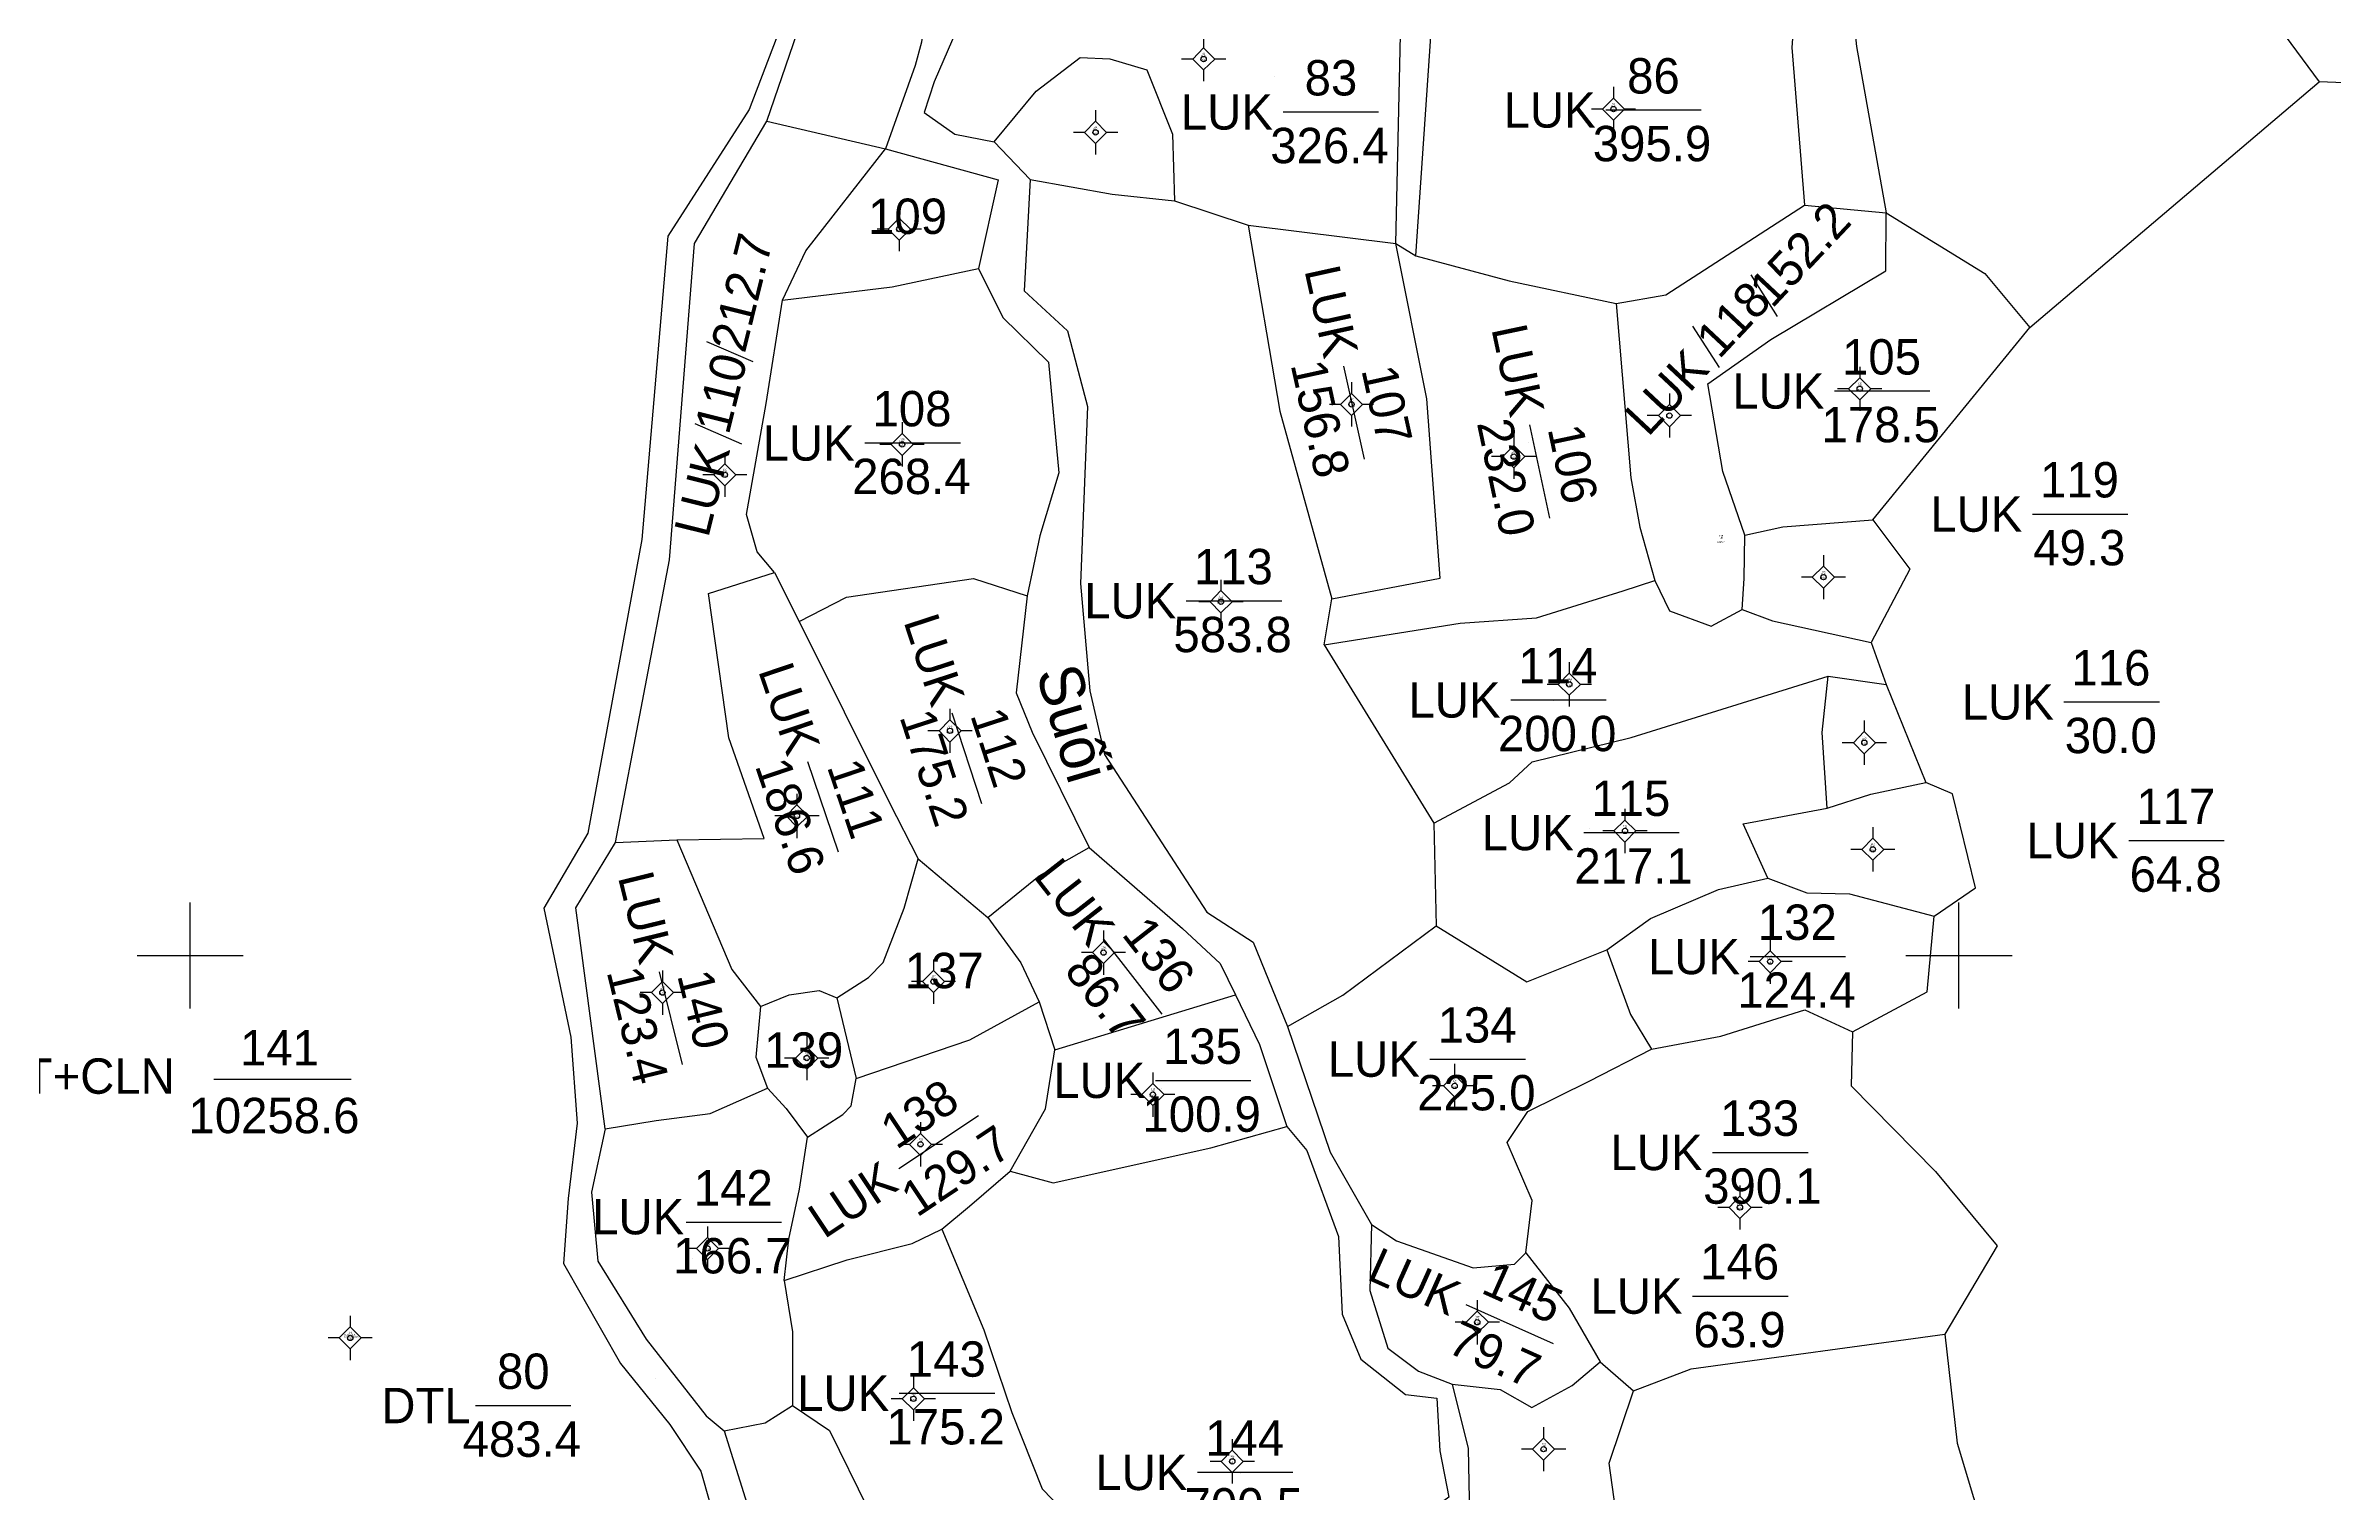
# Model space of a CAD drawing. Extents: x 550890 to 551618, y 1839259 to 1840146.
# Drawn here: x 550991.8 to 551121.2, y 1839669.6 to 1839751.4 of the extents above; entities that cross this region are included whole.
import ezdxf

# ---------------------------------------------------------------- set-up
doc = ezdxf.new("R2010")
doc.units = 0
for name, color, linetype in [('Level 10', 7, 'Continuous'), ('Level 11', 7, 'Continuous'), ('Level 13', 7, 'Continuous'), ('Level 15', 7, 'Continuous'), ('Level 2', 7, 'Continuous'), ('Level 31', 7, 'Continuous'), ('Level 4', 7, 'Continuous'), ('Level 48', 7, 'Continuous'), ('Level 63', 7, 'Continuous')]:
    doc.layers.add(name, color=color, linetype=linetype)

msp = doc.modelspace()

# ---------------------------------------------------------------- linework, layer by layer
at = {"layer": 'Level 10'}
for p, q in [((551069.29, 1839739.56), (551070.47, 1839756.72)), ((551104, 1839735.5), (551120.37, 1839749.41)), ((551032.61, 1839747.18), (551039.32, 1839745.62)), ((551055.65, 1839742.67), (551059.82, 1839741.3)), ((551091.26, 1839742.43), (551095.89, 1839741.99)), ((551059.82, 1839741.3), (551068.17, 1839740.26)), ((551068.17, 1839740.26), (551069.29, 1839739.56)), ((551095.14, 1839724.64), (551104, 1839735.5)), ((551033.03, 1839721.66), (551034.43, 1839718.88)), ((551064.11, 1839717.57), (551064.54, 1839720.16)), ((551064.11, 1839717.57), (551070.31, 1839707.49)), ((551095.04, 1839717.69), (551095.88, 1839715.32)), ((551092.61, 1839715.8), (551095.88, 1839715.32)), ((551095.88, 1839715.32), (551098.12, 1839709.78)), ((551070.31, 1839707.49), (551070.45, 1839701.68)), ((551024.05, 1839706.38), (551027.52, 1839706.54)), ((551041.17, 1839705.46), (551045.1, 1839702.15)), ((551036.57, 1839697.6), (551037.65, 1839693.05)), ((551048.01, 1839697.38), (551048.89, 1839694.67)), ((551048.89, 1839694.67), (551059.1, 1839697.77)), ((551079.72, 1839677.03), (551081.6, 1839675.38))]:
    msp.add_line(p, q, dxfattribs=at)
for points in [[(551063, 1839856), (551061, 1839822), (551083, 1839800), (551120.37, 1839749.41)], [(551047.26, 1839803.2), (551058.67, 1839800.69), (551067.18, 1839797.09), (551075.21, 1839791.51), (551080.97, 1839780.19), (551085.11, 1839773.92), (551087.26, 1839770.12), (551093.29, 1839760.31), (551094.2, 1839751.39), (551095.89, 1839741.99)], [(551090.79, 1839760.06), (551091, 1839757.48), (551090.55, 1839751.35), (551091.26, 1839742.43)], [(551068.17, 1839740.26), (551068.52, 1839756.28), (551068.76, 1839757.7)], [(551045.46, 1839746.01), (551047.84, 1839748.87), (551050.31, 1839750.78), (551052, 1839750.7), (551054.09, 1839750.07), (551055.53, 1839746.45), (551055.65, 1839742.67)], [(551117.57, 1839658.77), (551129.02, 1839667.08), (551187.17, 1839680.66), (551184.87, 1839705.54), (551145.49, 1839721.06), (551138.35, 1839748.69), (551120.37, 1839749.41)], [(551033.49, 1839737.06), (551034.81, 1839739.85), (551039.32, 1839745.62)], [(551047.5, 1839743.87), (551052.12, 1839743.05), (551055.65, 1839742.67)], [(551080.63, 1839736.86), (551083.42, 1839737.35), (551091.26, 1839742.43)], [(551087.9, 1839723.77), (551086.65, 1839727.36), (551085.8, 1839732.32), (551089.36, 1839734.84), (551095.86, 1839738.72), (551095.89, 1839741.99)], [(551095.89, 1839741.99), (551101.46, 1839738.56), (551104, 1839735.5)], [(551059.82, 1839741.3), (551061.6, 1839730.78), (551064.54, 1839720.16)], [(551064.54, 1839720.16), (551070.68, 1839721.34), (551069.91, 1839731.48), (551068.17, 1839740.26)], [(551069.29, 1839739.56), (551074.57, 1839738.14), (551080.63, 1839736.86)], [(551033.49, 1839737.06), (551039.69, 1839737.8), (551044.57, 1839738.84)], [(551033.03, 1839721.66), (551032.06, 1839722.82), (551031.46, 1839724.94), (551032.57, 1839731.21), (551033.49, 1839737.06)], [(551080.63, 1839736.86), (551081.45, 1839727), (551081.96, 1839724.21), (551082.81, 1839721.2)], [(551087.9, 1839723.77), (551090.04, 1839724.23), (551095.14, 1839724.64)], [(551095.14, 1839724.64), (551097.22, 1839721.85), (551095.04, 1839717.69)], [(551087.74, 1839719.56), (551087.85, 1839721.32), (551087.9, 1839723.77)], [(551027.52, 1839706.54), (551032.45, 1839706.62), (551030.46, 1839712.3), (551029.3, 1839720.47), (551033.03, 1839721.66)], [(551034.43, 1839718.88), (551037.11, 1839720.27), (551044.28, 1839721.31), (551047.32, 1839720.33)], [(551064.11, 1839717.57), (551071.81, 1839718.79), (551076.12, 1839719.1), (551081.01, 1839720.62), (551082.81, 1839721.2)], [(551082.81, 1839721.2), (551083.64, 1839719.49), (551085.99, 1839718.62), (551087.74, 1839719.56)], [(551034.43, 1839718.88), (551039.52, 1839708.66), (551041.17, 1839705.46)], [(551087.74, 1839719.56), (551089.46, 1839718.93), (551095.04, 1839717.69)], [(551070.31, 1839707.49), (551074.6, 1839709.77), (551075.87, 1839710.95), (551081.46, 1839712.33), (551092.61, 1839715.8)], [(551092.55, 1839708.33), (551092.27, 1839712.61), (551092.61, 1839715.8)], [(551092.55, 1839708.33), (551095.01, 1839709.12), (551098.12, 1839709.78)], [(551098.59, 1839702.23), (551100.93, 1839703.82), (551099.64, 1839709.14), (551098.12, 1839709.78)], [(551089.19, 1839704.38), (551087.81, 1839707.44), (551092.55, 1839708.33)], [(551027.52, 1839706.54), (551030.63, 1839699.21), (551032.24, 1839697.11)], [(551045.1, 1839702.15), (551048, 1839704.5), (551050.83, 1839706.1)], [(551036.57, 1839697.6), (551038.35, 1839698.76), (551039.19, 1839699.6), (551040.37, 1839702.68), (551041.17, 1839705.46)], [(551080.1, 1839700.32), (551082.56, 1839702.09), (551086.41, 1839703.73), (551089.19, 1839704.38)], [(551089.19, 1839704.38), (551091.4, 1839703.55), (551093.81, 1839703.49), (551098.59, 1839702.23)], [(551045.1, 1839702.15), (551046.96, 1839699.59), (551048.01, 1839697.38)], [(551093.98, 1839695.69), (551098.21, 1839697.94), (551098.59, 1839702.23)], [(551062.04, 1839695.98), (551065.16, 1839697.76), (551070.45, 1839701.68)], [(551070.45, 1839701.68), (551075.57, 1839698.5), (551080.1, 1839700.32)], [(551080.1, 1839700.32), (551081.44, 1839696.66), (551082.62, 1839694.7)], [(551032.24, 1839697.11), (551033.86, 1839697.77), (551035.56, 1839698.02), (551036.57, 1839697.6)], [(551032.24, 1839697.11), (551031.98, 1839694.25), (551032.65, 1839692.49)], [(551037.65, 1839693.05), (551044.09, 1839695.23), (551048.01, 1839697.38)], [(551082.62, 1839694.7), (551086.54, 1839695.43), (551091.28, 1839696.92), (551093.98, 1839695.69)], [(551093.98, 1839695.69), (551093.9, 1839692.63), (551098.68, 1839687.78), (551102.16, 1839683.58), (551099.21, 1839678.58)], [(551046.36, 1839687.81), (551048.36, 1839691.32), (551048.89, 1839694.67)], [(551075.52, 1839683.18), (551075.87, 1839686.15), (551074.46, 1839689.42), (551075.63, 1839691.17), (551079.1, 1839692.89), (551082.62, 1839694.7)], [(551034.91, 1839689.72), (551036.91, 1839691), (551037.38, 1839691.49), (551037.65, 1839693.05)], [(551023.47, 1839690.19), (551026.34, 1839690.67), (551029.4, 1839691.06), (551032.65, 1839692.49)], [(551032.65, 1839692.49), (551033.7, 1839691.34), (551034.91, 1839689.72)], [(551046.36, 1839687.81), (551048.79, 1839687.14), (551057.7, 1839689.13), (551062.01, 1839690.32)], [(551033.58, 1839681.62), (551033.85, 1839683.96), (551034.45, 1839686.78), (551034.91, 1839689.72)], [(551042.49, 1839684.52), (551044.06, 1839685.83), (551046.36, 1839687.81)], [(551033.58, 1839681.62), (551037.15, 1839682.78), (551040.82, 1839683.72), (551042.49, 1839684.52)], [(551042.49, 1839684.52), (551044.88, 1839678.83), (551046.45, 1839674.15), (551048.18, 1839669.84), (551049.87, 1839668.08)], [(551066.78, 1839684.79), (551068.21, 1839683.86), (551072.53, 1839682.34), (551074.88, 1839682.54), (551075.52, 1839683.18)], [(551075.52, 1839683.18), (551077.96, 1839680.05), (551079.72, 1839677.03)], [(551033.58, 1839681.62), (551034.05, 1839678.72), (551034.06, 1839674.55)], [(551081.6, 1839675.38), (551084.86, 1839676.63), (551099.21, 1839678.58)], [(551099.21, 1839678.58), (551099.89, 1839672.42), (551102.62, 1839663.4)], [(551071.35, 1839675.76), (551074.06, 1839675.45), (551075.85, 1839674.43), (551078.14, 1839675.69), (551079.72, 1839677.03)], [(551080.59, 1839668.7), (551080.23, 1839671.29), (551081.6, 1839675.38)], [(551030.19, 1839673.12), (551032.51, 1839673.58), (551034.06, 1839674.55)], [(551034.06, 1839674.55), (551036.14, 1839673.13), (551038.32, 1839668.73), (551039.74, 1839665.4)]]:
    msp.add_lwpolyline(points, dxfattribs=at)
at = {"layer": 'Level 11'}
for p, q in [((551057.3, 1839751.32), (551056.68, 1839750.69)), ((551057.3, 1839751.94), (551057.3, 1839751.32)), ((551057.93, 1839750.69), (551057.3, 1839751.32)), ((551056.68, 1839750.69), (551056.05, 1839750.69)), ((551056.68, 1839750.69), (551057.3, 1839750.07)), ((551057.3, 1839750.07), (551057.93, 1839750.69)), ((551057.3, 1839750.07), (551057.3, 1839749.44)), ((551058.55, 1839750.69), (551057.93, 1839750.69)), ((551080.47, 1839748.48), (551079.84, 1839747.86)), ((551080.47, 1839749.11), (551080.47, 1839748.48)), ((551081.09, 1839747.86), (551080.47, 1839748.48)), ((551051.19, 1839747.17), (551050.56, 1839746.54)), ((551051.19, 1839747.79), (551051.19, 1839747.17)), ((551051.81, 1839746.54), (551051.19, 1839747.17)), ((551079.84, 1839747.86), (551079.22, 1839747.86)), ((551079.84, 1839747.86), (551080.47, 1839747.23)), ((551080.47, 1839747.23), (551081.09, 1839747.86)), ((551080.47, 1839747.23), (551080.47, 1839746.61)), ((551081.72, 1839747.86), (551081.09, 1839747.86)), ((551050.56, 1839746.54), (551049.94, 1839746.54)), ((551050.56, 1839746.54), (551051.19, 1839745.92)), ((551051.19, 1839745.92), (551051.81, 1839746.54)), ((551051.19, 1839745.92), (551051.19, 1839745.29)), ((551052.44, 1839746.54), (551051.81, 1839746.54)), ((551040.09, 1839742.32), (551040.09, 1839741.69)), ((551039.47, 1839741.07), (551038.84, 1839741.07)), ((551040.09, 1839741.69), (551039.47, 1839741.07)), ((551039.47, 1839741.07), (551040.09, 1839740.44)), ((551040.72, 1839741.07), (551040.09, 1839741.69)), ((551040.09, 1839740.44), (551040.72, 1839741.07)), ((551041.34, 1839741.07), (551040.72, 1839741.07)), ((551040.09, 1839740.44), (551040.09, 1839739.82)), ((551094.39, 1839733.29), (551094.39, 1839732.67)), ((551065.66, 1839731.78), (551065.03, 1839731.16)), ((551065.66, 1839732.41), (551065.66, 1839731.78)), ((551066.28, 1839731.16), (551065.66, 1839731.78)), ((551083.63, 1839731.78), (551083.63, 1839731.15)), ((551093.76, 1839732.04), (551093.14, 1839732.04)), ((551094.39, 1839732.67), (551093.76, 1839732.04)), ((551093.76, 1839732.04), (551094.39, 1839731.42)), ((551095.01, 1839732.04), (551094.39, 1839732.67)), ((551094.39, 1839731.42), (551095.01, 1839732.04)), ((551095.64, 1839732.04), (551095.01, 1839732.04)), ((551065.03, 1839731.16), (551064.41, 1839731.16)), ((551065.03, 1839731.16), (551065.66, 1839730.53)), ((551065.66, 1839730.53), (551066.28, 1839731.16)), ((551065.66, 1839730.53), (551065.66, 1839729.91)), ((551066.91, 1839731.16), (551066.28, 1839731.16)), ((551083.01, 1839730.53), (551082.38, 1839730.53)), ((551083.63, 1839731.15), (551083.01, 1839730.53)), ((551083.01, 1839730.53), (551083.63, 1839729.9)), ((551084.26, 1839730.53), (551083.63, 1839731.15)), ((551083.63, 1839729.9), (551084.26, 1839730.53)), ((551084.88, 1839730.53), (551084.26, 1839730.53)), ((551094.39, 1839731.42), (551094.39, 1839730.79)), ((551040.25, 1839729.52), (551039.63, 1839728.9)), ((551040.25, 1839730.15), (551040.25, 1839729.52)), ((551040.88, 1839728.9), (551040.25, 1839729.52)), ((551074.83, 1839729.46), (551074.83, 1839728.83)), ((551083.63, 1839729.9), (551083.63, 1839729.28)), ((551030.23, 1839727.8), (551029.6, 1839727.18)), ((551030.23, 1839728.43), (551030.23, 1839727.8)), ((551030.85, 1839727.18), (551030.23, 1839727.8)), ((551039.63, 1839728.9), (551039, 1839728.9)), ((551039.63, 1839728.9), (551040.25, 1839728.27)), ((551040.25, 1839728.27), (551040.88, 1839728.9)), ((551040.25, 1839728.27), (551040.25, 1839727.65)), ((551041.5, 1839728.9), (551040.88, 1839728.9)), ((551074.21, 1839728.21), (551073.58, 1839728.21)), ((551074.83, 1839728.83), (551074.21, 1839728.21)), ((551074.21, 1839728.21), (551074.83, 1839727.58)), ((551075.46, 1839728.21), (551074.83, 1839728.83)), ((551074.83, 1839727.58), (551075.46, 1839728.21)), ((551076.08, 1839728.21), (551075.46, 1839728.21)), ((551029.6, 1839727.18), (551028.98, 1839727.18)), ((551029.6, 1839727.18), (551030.23, 1839726.55)), ((551030.23, 1839726.55), (551030.85, 1839727.18)), ((551030.23, 1839726.55), (551030.23, 1839725.93)), ((551031.48, 1839727.18), (551030.85, 1839727.18)), ((551074.83, 1839727.58), (551074.83, 1839726.96)), ((551092.34, 1839722.64), (551092.34, 1839722.02)), ((551058.28, 1839721.25), (551058.28, 1839720.63)), ((551091.71, 1839721.39), (551091.09, 1839721.39)), ((551092.34, 1839722.02), (551091.71, 1839721.39)), ((551091.71, 1839721.39), (551092.34, 1839720.77)), ((551092.96, 1839721.39), (551092.34, 1839722.02)), ((551092.34, 1839720.77), (551092.96, 1839721.39)), ((551093.59, 1839721.39), (551092.96, 1839721.39)), ((551057.66, 1839720), (551057.03, 1839720)), ((551058.28, 1839720.63), (551057.66, 1839720)), ((551057.66, 1839720), (551058.28, 1839719.38)), ((551058.91, 1839720), (551058.28, 1839720.63)), ((551058.28, 1839719.38), (551058.91, 1839720)), ((551059.53, 1839720), (551058.91, 1839720)), ((551092.34, 1839720.77), (551092.34, 1839720.14)), ((551058.28, 1839719.38), (551058.28, 1839718.75)), ((551077.97, 1839716.58), (551077.97, 1839715.96)), ((551077.35, 1839715.33), (551076.72, 1839715.33)), ((551077.97, 1839715.96), (551077.35, 1839715.33)), ((551077.35, 1839715.33), (551077.97, 1839714.71)), ((551078.6, 1839715.33), (551077.97, 1839715.96)), ((551077.97, 1839714.71), (551078.6, 1839715.33)), ((551079.22, 1839715.33), (551078.6, 1839715.33)), ((551042.96, 1839713.95), (551042.96, 1839713.32)), ((551077.97, 1839714.71), (551077.97, 1839714.08)), ((551042.34, 1839712.7), (551041.71, 1839712.7)), ((551042.96, 1839713.32), (551042.34, 1839712.7)), ((551042.34, 1839712.7), (551042.96, 1839712.07)), ((551043.59, 1839712.7), (551042.96, 1839713.32)), ((551042.96, 1839712.07), (551043.59, 1839712.7)), ((551044.21, 1839712.7), (551043.59, 1839712.7)), ((551094.65, 1839712.66), (551094.03, 1839712.03)), ((551094.65, 1839713.28), (551094.65, 1839712.66)), ((551095.28, 1839712.03), (551094.65, 1839712.66)), ((551042.96, 1839712.07), (551042.96, 1839711.45)), ((551094.03, 1839712.03), (551093.4, 1839712.03)), ((551094.03, 1839712.03), (551094.65, 1839711.41)), ((551094.65, 1839711.41), (551095.28, 1839712.03)), ((551094.65, 1839711.41), (551094.65, 1839710.78)), ((551095.9, 1839712.03), (551095.28, 1839712.03)), ((551034.31, 1839708.52), (551033.69, 1839707.89)), ((551034.31, 1839709.14), (551034.31, 1839708.52)), ((551034.94, 1839707.89), (551034.31, 1839708.52)), ((551081.12, 1839708.29), (551081.12, 1839707.66)), ((551033.69, 1839707.89), (551033.06, 1839707.89)), ((551033.69, 1839707.89), (551034.31, 1839707.27)), ((551034.31, 1839707.27), (551034.94, 1839707.89)), ((551034.31, 1839707.27), (551034.31, 1839706.64)), ((551035.56, 1839707.89), (551034.94, 1839707.89)), ((551080.49, 1839707.04), (551079.87, 1839707.04)), ((551081.12, 1839707.66), (551080.49, 1839707.04)), ((551080.49, 1839707.04), (551081.12, 1839706.41)), ((551081.74, 1839707.04), (551081.12, 1839707.66)), ((551081.12, 1839706.41), (551081.74, 1839707.04)), ((551082.37, 1839707.04), (551081.74, 1839707.04)), ((551095.13, 1839707.25), (551095.13, 1839706.63)), ((551081.12, 1839706.41), (551081.12, 1839705.79)), ((551094.5, 1839706), (551093.88, 1839706)), ((551095.13, 1839706.63), (551094.5, 1839706)), ((551094.5, 1839706), (551095.13, 1839705.38)), ((551095.75, 1839706), (551095.13, 1839706.63)), ((551095.13, 1839705.38), (551095.75, 1839706)), ((551096.38, 1839706), (551095.75, 1839706)), ((551095.13, 1839705.38), (551095.13, 1839704.75)), ((551051.64, 1839700.79), (551051.01, 1839700.16)), ((551051.64, 1839701.41), (551051.64, 1839700.79)), ((551052.26, 1839700.16), (551051.64, 1839700.79)), ((551089.33, 1839700.9), (551089.33, 1839700.27)), ((551042.03, 1839699.77), (551042.03, 1839699.15)), ((551051.01, 1839700.16), (551050.39, 1839700.16)), ((551051.01, 1839700.16), (551051.64, 1839699.54)), ((551051.64, 1839699.54), (551052.26, 1839700.16)), ((551051.64, 1839699.54), (551051.64, 1839698.91)), ((551052.89, 1839700.16), (551052.26, 1839700.16)), ((551088.7, 1839699.65), (551088.08, 1839699.65)), ((551089.33, 1839700.27), (551088.7, 1839699.65)), ((551088.7, 1839699.65), (551089.33, 1839699.02)), ((551089.95, 1839699.65), (551089.33, 1839700.27)), ((551089.33, 1839699.02), (551089.95, 1839699.65)), ((551090.58, 1839699.65), (551089.95, 1839699.65)), ((551026.7, 1839698.53), (551026.08, 1839697.9)), ((551026.7, 1839699.15), (551026.7, 1839698.53)), ((551027.33, 1839697.9), (551026.7, 1839698.53)), ((551041.4, 1839698.52), (551040.78, 1839698.52)), ((551042.03, 1839699.15), (551041.4, 1839698.52)), ((551041.4, 1839698.52), (551042.03, 1839697.9)), ((551042.65, 1839698.52), (551042.03, 1839699.15)), ((551042.03, 1839697.9), (551042.65, 1839698.52)), ((551043.28, 1839698.52), (551042.65, 1839698.52)), ((551089.33, 1839699.02), (551089.33, 1839698.4)), ((551026.08, 1839697.9), (551025.45, 1839697.9)), ((551026.08, 1839697.9), (551026.7, 1839697.28)), ((551026.7, 1839697.28), (551027.33, 1839697.9)), ((551026.7, 1839697.28), (551026.7, 1839696.65)), ((551027.95, 1839697.9), (551027.33, 1839697.9)), ((551042.03, 1839697.9), (551042.03, 1839697.27)), ((551034.86, 1839695.45), (551034.86, 1839694.82)), ((551034.23, 1839694.2), (551033.61, 1839694.2)), ((551034.86, 1839694.82), (551034.23, 1839694.2)), ((551034.23, 1839694.2), (551034.86, 1839693.57)), ((551035.48, 1839694.2), (551034.86, 1839694.82)), ((551034.86, 1839693.57), (551035.48, 1839694.2)), ((551036.11, 1839694.2), (551035.48, 1839694.2)), ((551034.86, 1839693.57), (551034.86, 1839692.95)), ((551054.43, 1839692.76), (551053.81, 1839692.13)), ((551054.43, 1839693.38), (551054.43, 1839692.76)), ((551055.06, 1839692.13), (551054.43, 1839692.76)), ((551071.49, 1839693.25), (551070.86, 1839692.62)), ((551071.49, 1839693.87), (551071.49, 1839693.25)), ((551072.11, 1839692.62), (551071.49, 1839693.25)), ((551053.81, 1839692.13), (551053.18, 1839692.13)), ((551053.81, 1839692.13), (551054.43, 1839691.51)), ((551054.43, 1839691.51), (551055.06, 1839692.13)), ((551054.43, 1839691.51), (551054.43, 1839690.88)), ((551055.68, 1839692.13), (551055.06, 1839692.13)), ((551070.86, 1839692.62), (551070.24, 1839692.62)), ((551070.86, 1839692.62), (551071.49, 1839692)), ((551071.49, 1839692), (551072.11, 1839692.62)), ((551071.49, 1839692), (551071.49, 1839691.37)), ((551072.74, 1839692.62), (551072.11, 1839692.62)), ((551041.29, 1839690.57), (551041.29, 1839689.94)), ((551040.67, 1839689.32), (551040.04, 1839689.32)), ((551041.29, 1839689.94), (551040.67, 1839689.32)), ((551040.67, 1839689.32), (551041.29, 1839688.69)), ((551041.92, 1839689.32), (551041.29, 1839689.94)), ((551041.29, 1839688.69), (551041.92, 1839689.32)), ((551042.54, 1839689.32), (551041.92, 1839689.32)), ((551041.29, 1839688.69), (551041.29, 1839688.07)), ((551087.62, 1839686.38), (551087, 1839685.75)), ((551087.62, 1839687), (551087.62, 1839686.38)), ((551088.25, 1839685.75), (551087.62, 1839686.38)), ((551087, 1839685.75), (551086.37, 1839685.75)), ((551087, 1839685.75), (551087.62, 1839685.13)), ((551087.62, 1839685.13), (551088.25, 1839685.75)), ((551087.62, 1839685.13), (551087.62, 1839684.5)), ((551088.87, 1839685.75), (551088.25, 1839685.75)), ((551029.25, 1839684.05), (551028.63, 1839683.43)), ((551029.25, 1839684.68), (551029.25, 1839684.05)), ((551029.88, 1839683.43), (551029.25, 1839684.05)), ((551028.63, 1839683.43), (551028, 1839683.43)), ((551028.63, 1839683.43), (551029.25, 1839682.8)), ((551029.25, 1839682.8), (551029.88, 1839683.43)), ((551029.25, 1839682.8), (551029.25, 1839682.18)), ((551030.5, 1839683.43), (551029.88, 1839683.43)), ((551072.77, 1839679.89), (551072.15, 1839679.26)), ((551072.77, 1839680.51), (551072.77, 1839679.89)), ((551073.4, 1839679.26), (551072.77, 1839679.89)), ((551009.05, 1839679), (551008.43, 1839678.37)), ((551009.05, 1839679.62), (551009.05, 1839679)), ((551009.68, 1839678.37), (551009.05, 1839679)), ((551072.15, 1839679.26), (551071.52, 1839679.26)), ((551072.15, 1839679.26), (551072.77, 1839678.64)), ((551072.77, 1839678.64), (551073.4, 1839679.26)), ((551072.77, 1839678.64), (551072.77, 1839678.01)), ((551074.02, 1839679.26), (551073.4, 1839679.26)), ((551008.43, 1839678.37), (551007.8, 1839678.37)), ((551008.43, 1839678.37), (551009.05, 1839677.75)), ((551009.05, 1839677.75), (551009.68, 1839678.37)), ((551009.05, 1839677.75), (551009.05, 1839677.12)), ((551010.3, 1839678.37), (551009.68, 1839678.37)), ((551040.89, 1839676.18), (551040.89, 1839675.55)), ((551040.26, 1839674.93), (551039.64, 1839674.93)), ((551040.89, 1839675.55), (551040.26, 1839674.93)), ((551040.26, 1839674.93), (551040.89, 1839674.3)), ((551041.51, 1839674.93), (551040.89, 1839675.55)), ((551040.89, 1839674.3), (551041.51, 1839674.93)), ((551042.14, 1839674.93), (551041.51, 1839674.93)), ((551040.89, 1839674.3), (551040.89, 1839673.68)), ((551058.92, 1839672.64), (551058.92, 1839672.02)), ((551075.89, 1839672.08), (551075.27, 1839672.08)), ((551076.52, 1839672.71), (551075.89, 1839672.08)), ((551075.89, 1839672.08), (551076.52, 1839671.46)), ((551076.52, 1839673.33), (551076.52, 1839672.71)), ((551077.14, 1839672.08), (551076.52, 1839672.71)), ((551076.52, 1839671.46), (551077.14, 1839672.08)), ((551077.77, 1839672.08), (551077.14, 1839672.08)), ((551058.29, 1839671.39), (551057.67, 1839671.39)), ((551058.92, 1839672.02), (551058.29, 1839671.39)), ((551058.29, 1839671.39), (551058.92, 1839670.77)), ((551059.54, 1839671.39), (551058.92, 1839672.02)), ((551058.92, 1839670.77), (551059.54, 1839671.39)), ((551058.92, 1839670.77), (551058.92, 1839670.14)), ((551060.17, 1839671.39), (551059.54, 1839671.39)), ((551076.52, 1839671.46), (551076.52, 1839670.83))]:
    msp.add_line(p, q, dxfattribs=at)
for centre in [(551057.3, 1839750.69), (551080.47, 1839747.86), (551051.19, 1839746.54), (551040.09, 1839741.07), (551094.39, 1839732.04), (551065.66, 1839731.16), (551083.63, 1839730.53), (551040.25, 1839728.9), (551074.83, 1839728.21), (551030.23, 1839727.18), (551092.34, 1839721.39), (551058.28, 1839720), (551077.97, 1839715.33), (551042.96, 1839712.7), (551094.65, 1839712.03), (551034.31, 1839707.89), (551081.12, 1839707.04), (551095.13, 1839706), (551051.64, 1839700.16), (551089.33, 1839699.65), (551026.7, 1839697.9), (551042.03, 1839698.52), (551034.86, 1839694.2), (551071.49, 1839692.62), (551054.43, 1839692.13), (551041.29, 1839689.32), (551087.62, 1839685.75), (551029.25, 1839683.43), (551009.05, 1839678.37), (551072.77, 1839679.26), (551040.89, 1839674.93), (551076.52, 1839672.08), (551058.92, 1839671.39)]:
    msp.add_circle(centre, 0.15, dxfattribs=at)
at = {"layer": 'Level 13'}
for p, q in [((551061.31, 1839749.7), (551061.31, 1839749.7)), ((551080.34, 1839748.53), (551080.34, 1839748.53)), ((551061.79, 1839747.7), (551067.19, 1839747.7)), ((551080.03, 1839747.81), (551085.43, 1839747.81)), ((551050.74, 1839746.75), (551050.74, 1839746.75)), ((551040.57, 1839741.37), (551040.57, 1839741.37)), ((551088.23, 1839738.48), (551089.73, 1839736.14)), ((551084.94, 1839735.58), (551086.44, 1839733.24)), ((551029.19, 1839734.71), (551031.82, 1839733.58)), ((551065.21, 1839733.33), (551066.37, 1839728.06)), ((551094.29, 1839732.94), (551094.29, 1839732.94)), ((551092.96, 1839731.92), (551098.36, 1839731.92)), ((551065.78, 1839730.8), (551065.78, 1839730.8)), ((551083.62, 1839730.6), (551083.62, 1839730.6)), ((551028.54, 1839730.08), (551031.17, 1839728.94)), ((551038.15, 1839728.99), (551043.55, 1839728.99)), ((551075.69, 1839728.99), (551075.69, 1839728.99)), ((551075.73, 1839730.01), (551076.85, 1839724.72)), ((551040.56, 1839728.92), (551040.56, 1839728.92)), ((551029.63, 1839726.91), (551029.63, 1839726.91)), ((551104.15, 1839724.96), (551109.55, 1839724.96)), ((551056.32, 1839720.05), (551061.72, 1839720.05)), ((551057.47, 1839720.08), (551057.47, 1839720.08)), ((551092.36, 1839721.19), (551092.36, 1839721.19)), ((551043.07, 1839713.72), (551044.74, 1839708.59)), ((551074.66, 1839714.45), (551080.06, 1839714.45)), ((551077.07, 1839714.39), (551077.07, 1839714.39)), ((551105.93, 1839714.34), (551111.33, 1839714.34)), ((551034.9, 1839710.97), (551036.63, 1839705.86)), ((551042.99, 1839711.79), (551042.99, 1839711.79)), ((551094.75, 1839712.09), (551094.75, 1839712.09)), ((551035.29, 1839709.46), (551035.29, 1839709.46)), ((551079.12, 1839707.2), (551079.12, 1839707.2)), ((551078.79, 1839706.96), (551084.19, 1839706.96)), ((551094.42, 1839706.03), (551094.42, 1839706.03)), ((551109.6, 1839706.5), (551115, 1839706.5)), ((551051.62, 1839700.94), (551054.94, 1839696.69)), ((550999.99, 1839699.94), (550999.99, 1839699.94)), ((551042.99, 1839699.29), (551042.99, 1839699.29)), ((551051.82, 1839700.42), (551051.82, 1839700.42)), ((551088.19, 1839699.94), (551093.59, 1839699.94)), ((551089.36, 1839699.57), (551089.36, 1839699.57)), ((551026.52, 1839699.07), (551027.81, 1839693.83)), ((551026.81, 1839698.42), (551026.81, 1839698.42)), ((551070.09, 1839694.14), (551075.49, 1839694.14)), ((551001.34, 1839693), (551009.1, 1839693)), ((551034.78, 1839693.9), (551034.78, 1839693.9)), ((551054.57, 1839692.93), (551059.97, 1839692.93)), ((551054.92, 1839692.49), (551054.92, 1839692.49)), ((551070.41, 1839692.07), (551070.41, 1839692.07)), ((551040.07, 1839687.96), (551044.57, 1839690.95)), ((551041.12, 1839689.55), (551041.12, 1839689.55)), ((551086.07, 1839688.86), (551091.47, 1839688.86)), ((551087.91, 1839686.22), (551087.91, 1839686.22)), ((551028.04, 1839684.92), (551033.44, 1839684.92)), ((551028.39, 1839682.87), (551028.39, 1839682.87)), ((551072.13, 1839680.27), (551077.05, 1839678.06)), ((551084.94, 1839680.74), (551090.34, 1839680.74)), ((551072.67, 1839679.64), (551072.67, 1839679.64)), ((551026.29, 1839676.06), (551026.29, 1839676.06)), ((551040.09, 1839675.25), (551045.49, 1839675.25)), ((551040.11, 1839675.02), (551040.11, 1839675.02)), ((551016.13, 1839674.55), (551021.53, 1839674.55)), ((551076.4, 1839672.52), (551076.4, 1839672.52)), ((551056.95, 1839670.78), (551062.35, 1839670.78)), ((551059.37, 1839670.71), (551059.37, 1839670.71))]:
    msp.add_line(p, q, dxfattribs=at)
at = {"layer": 'Level 31'}
msp.add_line((551045.46, 1839746.01), (551047.5, 1839743.87), dxfattribs=at)
for points in [[(550983.9, 1839815.83), (550992.05, 1839815.56), (550998.92, 1839809.96), (551000, 1839808.39), (551001.28, 1839806.54), (551006.24, 1839799.72), (551009.19, 1839797.34), (551013.68, 1839787.98), (551019.63, 1839780.2), (551035.16, 1839761.4), (551034.26, 1839754.81), (551031.6, 1839747.83), (551027.01, 1839740.68), (551025.53, 1839723.52), (551022.48, 1839706.92), (551019.99, 1839702.68), (551021.53, 1839695.38), (551021.89, 1839690.51), (551021.38, 1839686.25), (551021.11, 1839682.58), (551024.34, 1839676.92), (551027.13, 1839673.48), (551028.87, 1839670.83), (551030.41, 1839665.47)], [(551029.58, 1839775.48), (551031.25, 1839775.89), (551034.15, 1839777.69), (551035.85, 1839777.73), (551038.19, 1839775.99), (551041.35, 1839772.54), (551043.16, 1839769.83), (551043.23, 1839765.38), (551042.86, 1839763.02), (551041.97, 1839759.49), (551041.83, 1839755.95), (551041.35, 1839751.65), (551040.99, 1839750.32), (551039.32, 1839745.62)], [(551032.61, 1839747.18), (551035.18, 1839754.71), (551036.73, 1839761.01), (551027.04, 1839773.24)], [(551043.78, 1839759.02), (551043.74, 1839755.6), (551043.11, 1839751.8), (551042.06, 1839749.4), (551041.5, 1839747.66), (551043.24, 1839746.44), (551045.46, 1839746.01)], [(551024.05, 1839706.38), (551027.1, 1839722.38), (551028.52, 1839740.26), (551032.61, 1839747.18)], [(551039.32, 1839745.62), (551045.69, 1839743.85), (551044.57, 1839738.84)], [(551047.5, 1839743.87), (551047.16, 1839737.58), (551049.61, 1839735.33), (551050.74, 1839731.05), (551050.33, 1839721.04), (551050.86, 1839714.96), (551051.7, 1839711.37), (551057.48, 1839702.45), (551060.1, 1839700.75), (551062.04, 1839695.98)], [(551044.57, 1839738.84), (551045.94, 1839736.08), (551048.52, 1839733.54), (551049.11, 1839727.29), (551048.03, 1839723.73), (551047.32, 1839720.33)], [(551047.32, 1839720.33), (551046.71, 1839714.85), (551047.6, 1839712.63), (551050.83, 1839706.1)], [(551023.47, 1839690.19), (551021.8, 1839702.7), (551024.05, 1839706.38)], [(551050.83, 1839706.1), (551056.1, 1839701.52), (551058.23, 1839699.54), (551059.1, 1839697.77)], [(551059.1, 1839697.77), (551060.46, 1839694.96), (551062.01, 1839690.32)], [(551062.04, 1839695.98), (551064.45, 1839688.88), (551066.78, 1839684.79)], [(551023.47, 1839690.19), (551022.7, 1839686.62), (551023.06, 1839682.72), (551025.78, 1839678.3), (551029.17, 1839673.97), (551030.19, 1839673.12)], [(551062.01, 1839690.32), (551063.13, 1839688.98), (551064.92, 1839684.11), (551065.14, 1839679.72), (551066.18, 1839677.18), (551068.72, 1839675.18), (551070.49, 1839674.96), (551070.66, 1839671.99), (551071.16, 1839669.36), (551067.88, 1839666.98), (551066.95, 1839663.86), (551070.79, 1839661.56), (551073.13, 1839658.55), (551074.53, 1839656.54), (551073.84, 1839655.04), (551069.94, 1839651.88), (551067.05, 1839650.86)], [(551066.78, 1839684.79), (551066.7, 1839681.05), (551067.71, 1839677.79), (551069.44, 1839676.49), (551071.35, 1839675.76)], [(551071.35, 1839675.76), (551072.26, 1839672.12), (551072.33, 1839668.3)], [(551030.19, 1839673.12), (551032.45, 1839665.91), (551034.02, 1839661.52), (551033.84, 1839657.81), (551033.73, 1839651.22), (551034.18, 1839649.87)]]:
    msp.add_lwpolyline(points, dxfattribs=at)
at = {"layer": 'Level 63'}
for points in [[(551000, 1839697), (551000, 1839703)], [(551100, 1839697), (551100, 1839703)], [(550997, 1839700), (551003, 1839700)], [(551097, 1839700), (551103, 1839700)]]:
    msp.add_lwpolyline(points, dxfattribs=at)

# ---------------------------------------------------------------- texts
at = {"layer": 'Level 13'}
for s, p in [('83', (551063.01, 1839748.63)), ('86', (551081.24, 1839748.74)), ('109', (551038.33, 1839740.8)), ('105', (551093.39, 1839732.85)), ('108', (551038.58, 1839729.92)), ('119', (551104.58, 1839725.9)), ('113', (551056.75, 1839720.99)), ('114', (551075.1, 1839715.39)), ('116', (551106.36, 1839715.27)), ('115', (551079.22, 1839707.89)), ('117', (551110.03, 1839707.43)), ('132', (551088.63, 1839700.88)), ('137', (551040.4, 1839698.15)), ('134', (551070.53, 1839695.07)), ('141', (551002.82, 1839693.78)), ('139', (551032.46, 1839693.65)), ('135', (551055, 1839693.87)), ('133', (551086.5, 1839689.8)), ('142', (551028.48, 1839685.86)), ('146', (551085.37, 1839681.68)), ('80', (551017.35, 1839675.49)), ('143', (551040.52, 1839676.18)), ('144', (551057.39, 1839671.71))]:
    msp.add_text(s, height=2, dxfattribs=at).set_placement(p)
for s, height, rotation, p in [('118', 2, 46.8175, (551086.44, 1839733.67)), ('110', 2, 76.0511, (551030.45, 1839729.39)), ('107', 2, 282.4385, (551066.21, 1839733.11)), ('106', 2, 281.9561, (551076.74, 1839729.78)), ('112', 2, 288.1011, (551044.09, 1839713.59)), ('111', 2, 288.7057, (551035.99, 1839710.68)), ('136', 2, 308.0009, (551052.62, 1839701.18)), ('140', 2, 283.7956, (551027.53, 1839698.88)), ('138', 1.99, 33.6623, (551039.93, 1839688.99)), ('145', 2, 335.8434, (551072.91, 1839680.95))]:
    msp.add_text(s, height=height, rotation=rotation, dxfattribs=at).set_placement(p)
at = {"layer": 'Level 15'}
for s, p in [('83', (551057.23, 1839750.94)), ('Khối 2', (551057.11, 1839750.58)), ('LUK', (551057.16, 1839750.82)), ('.', (551057.29, 1839750.7)), ('Khối 2', (551080.27, 1839747.74)), ('LUK', (551080.32, 1839747.98)), ('86', (551080.39, 1839748.1)), ('.', (551080.45, 1839747.86)), ('Khối 2', (551050.99, 1839746.43)), ('LUK', (551051.04, 1839746.67)), ('82', (551051.12, 1839746.79)), ('.', (551051.17, 1839746.55)), ('Khối 2', (551039.9, 1839740.95)), ('LUK', (551039.95, 1839741.19)), ('109', (551039.99, 1839741.31)), ('.', (551040.08, 1839741.07)), ('Khối 2', (551094.19, 1839731.93)), ('LUK', (551094.24, 1839732.17)), ('105', (551094.28, 1839732.29)), ('.', (551094.37, 1839732.05)), ('Khối 2', (551065.46, 1839731.04)), ('LUK', (551065.51, 1839731.28)), ('107', (551065.54, 1839731.4)), ('.', (551065.64, 1839731.16)), ('LUK', (551040.11, 1839729.02)), ('108', (551040.15, 1839729.14)), ('Khối 2', (551040.06, 1839728.78)), ('.', (551040.24, 1839728.9)), ('Khối 2', (551074.64, 1839728.09)), ('LUK', (551074.69, 1839728.33)), ('106', (551074.73, 1839728.45)), ('.', (551074.82, 1839728.21)), ('Khối 2', (551030.03, 1839727.06)), ('LUK', (551030.08, 1839727.3)), ('110', (551030.12, 1839727.42)), ('.', (551030.21, 1839727.18)), ('Khối 2', (551086.35, 1839723.32)), ('LUK', (551086.4, 1839723.56)), ('118', (551086.44, 1839723.68)), ('.', (551086.53, 1839723.44)), ('Khối 2', (551092.14, 1839721.28)), ('LUK', (551092.19, 1839721.52)), ('119', (551092.23, 1839721.64)), ('.', (551092.32, 1839721.4)), ('Khối 2', (551058.09, 1839719.89)), ('LUK', (551058.14, 1839720.13)), ('113', (551058.18, 1839720.25)), ('.', (551058.27, 1839720.01)), ('Khối 2', (551077.78, 1839715.22)), ('LUK', (551077.83, 1839715.46)), ('114', (551077.87, 1839715.58)), ('.', (551077.96, 1839715.34)), ('Khối 2', (551042.77, 1839712.58)), ('LUK', (551042.82, 1839712.82)), ('112', (551042.86, 1839712.94)), ('.', (551042.95, 1839712.7)), ('LUK', (551094.51, 1839712.16)), ('116', (551094.55, 1839712.28)), ('Khối 2', (551094.46, 1839711.92)), ('.', (551094.64, 1839712.04)), ('Khối 2', (551034.12, 1839707.78)), ('LUK', (551034.17, 1839708.02)), ('111', (551034.21, 1839708.14)), ('.', (551034.3, 1839707.9)), ('Khối 2', (551080.92, 1839706.92)), ('LUK', (551080.97, 1839707.16)), ('115', (551081.01, 1839707.28)), ('.', (551081.1, 1839707.04)), ('Khối 2', (551094.93, 1839705.89)), ('LUK', (551094.98, 1839706.13)), ('117', (551095.01, 1839706.25)), ('.', (551095.11, 1839706.01)), ('Khối 2', (551051.44, 1839700.05)), ('LUK', (551051.49, 1839700.29)), ('136', (551051.53, 1839700.41)), ('.', (551051.62, 1839700.17)), ('Khối 2', (551089.13, 1839699.53)), ('LUK', (551089.18, 1839699.77)), ('132', (551089.22, 1839699.89)), ('.', (551089.31, 1839699.65)), ('LUK', (551026.56, 1839698.03)), ('140', (551026.6, 1839698.15)), ('.', (551026.69, 1839697.91)), ('Khối 2', (551041.83, 1839698.41)), ('LUK', (551041.88, 1839698.65)), ('137', (551041.91, 1839698.77)), ('.', (551042.01, 1839698.53)), ('Khối 2', (551026.51, 1839697.79)), ('Khối 2', (551034.66, 1839694.08)), ('LUK', (551034.71, 1839694.32)), ('139', (551034.75, 1839694.44)), ('.', (551034.84, 1839694.2)), ('LUK', (551071.34, 1839692.75)), ('134', (551071.38, 1839692.87)), ('Khối 2', (551054.24, 1839692.02)), ('LUK', (551054.29, 1839692.26)), ('135', (551054.33, 1839692.38)), ('.', (551054.42, 1839692.14)), ('Khối 2', (551071.29, 1839692.51)), ('.', (551071.47, 1839692.63)), ('Khối 2', (551041.1, 1839689.2)), ('LUK', (551041.15, 1839689.44)), ('138', (551041.19, 1839689.56)), ('.', (551041.28, 1839689.32)), ('Khối 2', (551087.43, 1839685.64)), ('LUK', (551087.48, 1839685.88)), ('133', (551087.52, 1839686)), ('.', (551087.61, 1839685.76)), ('142', (551029.15, 1839683.67)), ('Khối 2', (551029.06, 1839683.31)), ('LUK', (551029.11, 1839683.55)), ('.', (551029.24, 1839683.43)), ('ODT+CLN', (551008.71, 1839678.5)), ('141', (551008.95, 1839678.62)), ('Khối 2', (551072.58, 1839679.15)), ('LUK', (551072.63, 1839679.39)), ('145', (551072.67, 1839679.51)), ('.', (551072.76, 1839679.27)), ('Lê Văn Phước', (551008.63, 1839678.38)), ('Khối 2', (551008.86, 1839678.26)), ('Khối 2', (551040.69, 1839674.81)), ('LUK', (551040.74, 1839675.05)), ('143', (551040.78, 1839675.17)), ('.', (551040.87, 1839674.93)), ('Khối 2', (551076.32, 1839671.97)), ('LUK', (551076.37, 1839672.21)), ('146', (551076.41, 1839672.33)), ('.', (551076.5, 1839672.09)), ('Khối 2', (551058.72, 1839671.28)), ('LUK', (551058.77, 1839671.52)), ('144', (551058.81, 1839671.64)), ('.', (551058.9, 1839671.4))]:
    msp.add_text(s, height=0.1, dxfattribs=at).set_placement(p)
at = {"layer": 'Level 2'}
for s, p in [('LUK', (551056.01, 1839746.7)), ('LUK', (551074.26, 1839746.81)), ('LUK', (551087.19, 1839730.92)), ('LUK', (551032.37, 1839727.98)), ('LUK', (551098.38, 1839723.96)), ('LUK', (551050.55, 1839719.06)), ('LUK', (551068.88, 1839713.45)), ('LUK', (551100.16, 1839713.34)), ('LUK', (551073.02, 1839705.95)), ('LUK', (551103.82, 1839705.5)), ('LUK', (551082.42, 1839698.94)), ('ONT+CLN', (550986.58, 1839692.18)), ('LUK', (551064.32, 1839693.14)), ('LUK', (551048.8, 1839691.94)), ('LUK', (551080.3, 1839687.86)), ('LUK', (551022.73, 1839684.23)), ('LUK', (551079.17, 1839679.74)), ('LUK', (551034.32, 1839674.25)), ('DTL', (551010.81, 1839673.55)), ('LUK', (551051.18, 1839669.77))]:
    msp.add_text(s, height=2, dxfattribs=at).set_placement(p)
for height, rotation, p in [(2, 282.4385, (551062.99, 1839738.75)), (2, 281.9561, (551073.56, 1839735.44)), (2, 46.8175, (551082.42, 1839729.28)), (2, 76.0511, (551029.29, 1839723.57)), (2, 288.1011, (551040.32, 1839718.89)), (2, 288.7057, (551032.1, 1839716.11)), (2, 283.7956, (551024.18, 1839704.44)), (2, 308.0009, (551047.63, 1839704.46)), (1.99, 33.6623, (551035.85, 1839683.94)), (2, 335.8434, (551066.45, 1839681.72))]:
    msp.add_text('LUK', height=height, rotation=rotation, dxfattribs=at).set_placement(p)
at = {"layer": 'Level 4'}
for s, p in [('326.4', (551061.07, 1839744.8)), ('395.9', (551079.3, 1839744.91)), ('178.5', (551092.23, 1839729.02)), ('268.4', (551037.43, 1839726.09)), ('49.3', (551104.2, 1839722.06)), ('583.8', (551055.59, 1839717.15)), ('200.0', (551073.94, 1839711.55)), ('30.0', (551105.98, 1839711.44)), ('217.1', (551078.26, 1839704.06)), ('64.8', (551109.65, 1839703.6)), ('124.4', (551087.47, 1839697.04)), ('225.0', (551069.37, 1839691.24)), ('10258.6', (550999.91, 1839689.95)), ('100.9', (551053.84, 1839690.03)), ('390.1', (551085.54, 1839685.96)), ('166.7', (551027.31, 1839682.02)), ('63.9', (551084.99, 1839677.84)), ('483.4', (551015.41, 1839671.65)), ('175.2', (551039.37, 1839672.35)), ('700.5', (551056.22, 1839667.88))]:
    msp.add_text(s, height=2, dxfattribs=at).set_placement(p)
for s, height, rotation, p in [('152.2', 2, 46.8175, (551089.44, 1839736.54)), ('212.7', 2, 76.0511, (551031.36, 1839734)), ('156.8', 2, 282.4385, (551062.21, 1839733.41)), ('232.0', 2, 281.9561, (551072.74, 1839730.11)), ('175.2', 2, 288.1011, (551040.09, 1839713.5)), ('186.6', 2, 288.7057, (551031.92, 1839710.73)), ('123.4', 2, 283.7956, (551023.54, 1839699.08)), ('86.7', 2, 308.0009, (551049.36, 1839699.12)), ('129.7', 1.99, 33.6623, (551041.09, 1839685.16)), ('79.7', 2, 335.8434, (551070.98, 1839677.6))]:
    msp.add_text(s, height=height, rotation=rotation, dxfattribs=at).set_placement(p)
at = {"layer": 'Level 48'}
msp.add_text('Suối', height=2.5, rotation=286.4589, dxfattribs=at).set_placement((551047.81, 1839715.99))

doc.saveas('drawing.dxf')
